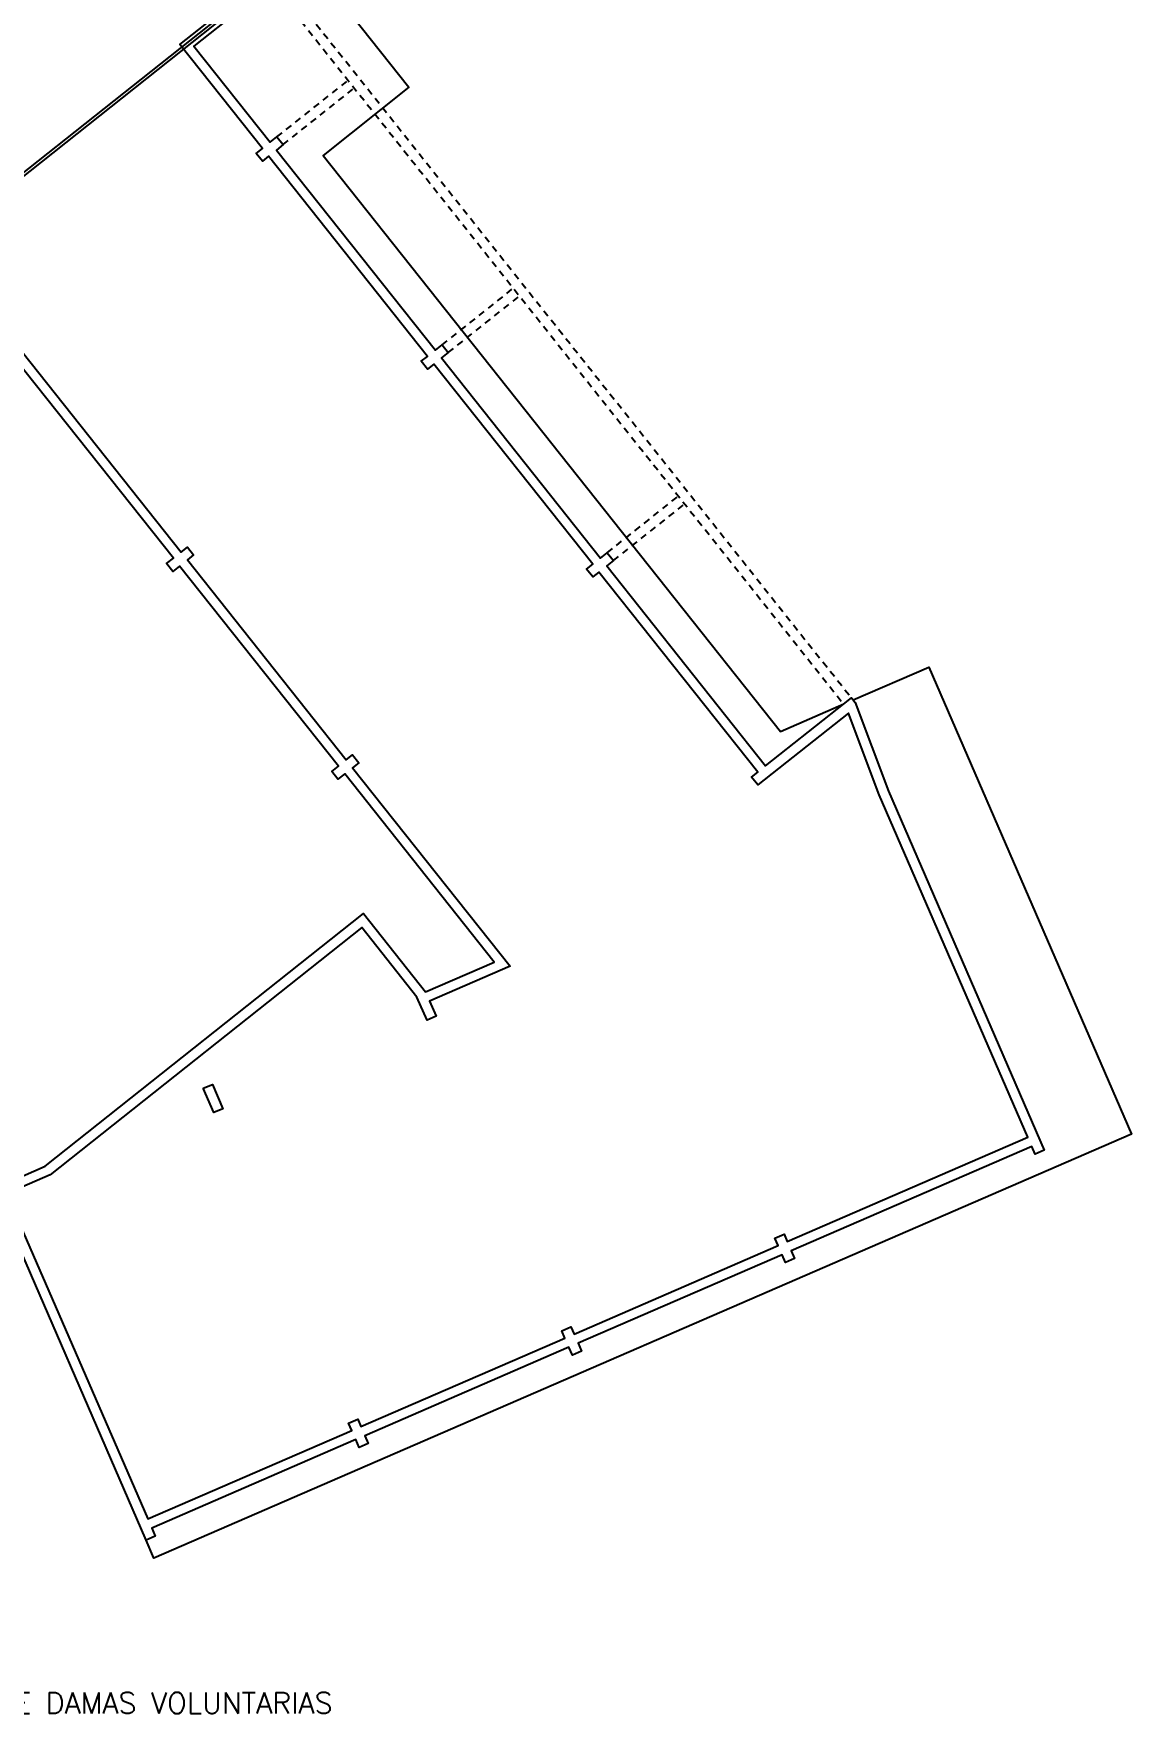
# Model space of a CAD drawing. Header units: metres. Extents: x 51 to 18146, y -212 to 18074.
# Drawn here: x 3306.81 to 3327.74, y 2223.69 to 2255.71 of the extents above; entities that cross this region are included whole.
import ezdxf

# ---------------------------------------------------------------- set-up
doc = ezdxf.new("R2010")
doc.units = ezdxf.units.M
doc.linetypes.add('HIDDEN2', pattern=[0.1875, 0.125, -0.0625])
doc.layers.add('NO', color=250, linetype='Continuous')
doc.styles.add('ROMANS', font='romans', dxfattribs={"height": 0.13})

# ---------------------------------------------------------------- blocks, each defined once
blk = doc.blocks.new('PISO 1')
at = {"layer": 'NO'}
for p, q in [((295.305, 345.503), (300.17, 349.367)), ((295.313, 345.574), (300.099, 349.375))]:
    blk.add_line(p, q, dxfattribs=at)
at = {"layer": 'NO', "linetype": 'HIDDEN2'}
for p, q in [((300.276, 349.354), (311.175, 335.632)), ((300.128, 349.236), (311.026, 335.514)), ((300.226, 346.325), (301.583, 347.403)), ((300.344, 346.177), (301.701, 347.255)), ((303.374, 342.362), (304.731, 343.44)), ((303.492, 342.213), (304.849, 343.292)), ((306.521, 338.399), (307.879, 339.477)), ((306.639, 338.25), (307.997, 339.328))]:
    blk.add_line(p, q, dxfattribs=at)
at = {"layer": 'NO'}
for points in [[(276.07, 354.769), (282.213, 359.648), (284.416, 356.874), (290.975, 362.083), (302.739, 347.271), (301.104, 345.972), (309.824, 334.993), (311.028, 335.515)], [(300.405, 349.457), (298.641, 348.056), (300.097, 346.223), (300.226, 346.325), (300.344, 346.177), (300.215, 346.074), (303.245, 342.26), (303.374, 342.362), (303.492, 342.213), (303.363, 342.111), (306.392, 338.297), (306.521, 338.399), (306.639, 338.25), (306.51, 338.148), (309.54, 334.333), (311.175, 335.632), (311.243, 335.546), (311.881, 333.853), (314.851, 327.007), (314.677, 326.931), (314.611, 327.082), (310.027, 325.093), (310.092, 324.942), (309.918, 324.866), (309.853, 325.017), (305.964, 323.33), (306.03, 323.179), (305.856, 323.104), (305.79, 323.254), (301.902, 321.567), (301.967, 321.416), (301.793, 321.341), (301.728, 321.492), (297.839, 319.804), (297.905, 319.654), (297.731, 319.578), (294.759, 326.426)], [(294.999, 326.351), (295.807, 326.702), (301.873, 331.519), (303.058, 330.027), (304.366, 330.595), (301.517, 334.182), (301.388, 334.08), (301.27, 334.228), (301.399, 334.331), (298.369, 338.145), (298.24, 338.043), (298.122, 338.192), (298.251, 338.294), (295.222, 342.108)], [(295.37, 342.226), (298.4, 338.412), (298.519, 338.506), (298.637, 338.358), (298.518, 338.263), (301.547, 334.449), (301.666, 334.543), (301.784, 334.394), (301.665, 334.3), (304.668, 330.519), (303.134, 329.853), (303.26, 329.563), (303.086, 329.487), (302.894, 329.929), (301.843, 331.253), (295.906, 326.538), (295.074, 326.177), (297.764, 319.979), (301.652, 321.666), (301.592, 321.805), (301.766, 321.881), (301.826, 321.741), (305.715, 323.429), (305.654, 323.568), (305.828, 323.643), (305.889, 323.504), (309.777, 325.191), (309.717, 325.331), (309.891, 325.406), (309.951, 325.267), (314.536, 327.256), (311.705, 333.781), (311.117, 335.343), (309.39, 333.972), (309.272, 334.121), (309.391, 334.215), (306.362, 338.03), (306.243, 337.936), (306.125, 338.084), (306.244, 338.179), (303.214, 341.993), (303.095, 341.899), (302.977, 342.047), (303.096, 342.142), (300.067, 345.956), (299.948, 345.862), (299.83, 346.011), (299.949, 346.105), (298.375, 348.087), (300.01, 349.385)], [(311.206, 335.592), (312.647, 336.218), (316.511, 327.313), (297.882, 319.23), (297.731, 319.578)]]:
    blk.add_lwpolyline(points, dxfattribs=at)
blk.add_lwpolyline([(298.822, 328.189), (298.996, 328.264), (299.197, 327.8), (299.023, 327.725)], close=True, dxfattribs=at)
at = {"layer": 'NO', "color": 4, "style": 'ROMANS'}
blk.add_text('SOCIEDAD DE DAMAS VOLUNTARIAS', height=0.4, dxfattribs=at).set_placement((292.011, 316.273))

msp = doc.modelspace()

# ---------------------------------------------------------------- block references
at = {"layer": 'NO'}
msp.add_blockref('PISO 1', (3011.227, 1907.413), dxfattribs=at)

doc.saveas('drawing.dxf')
